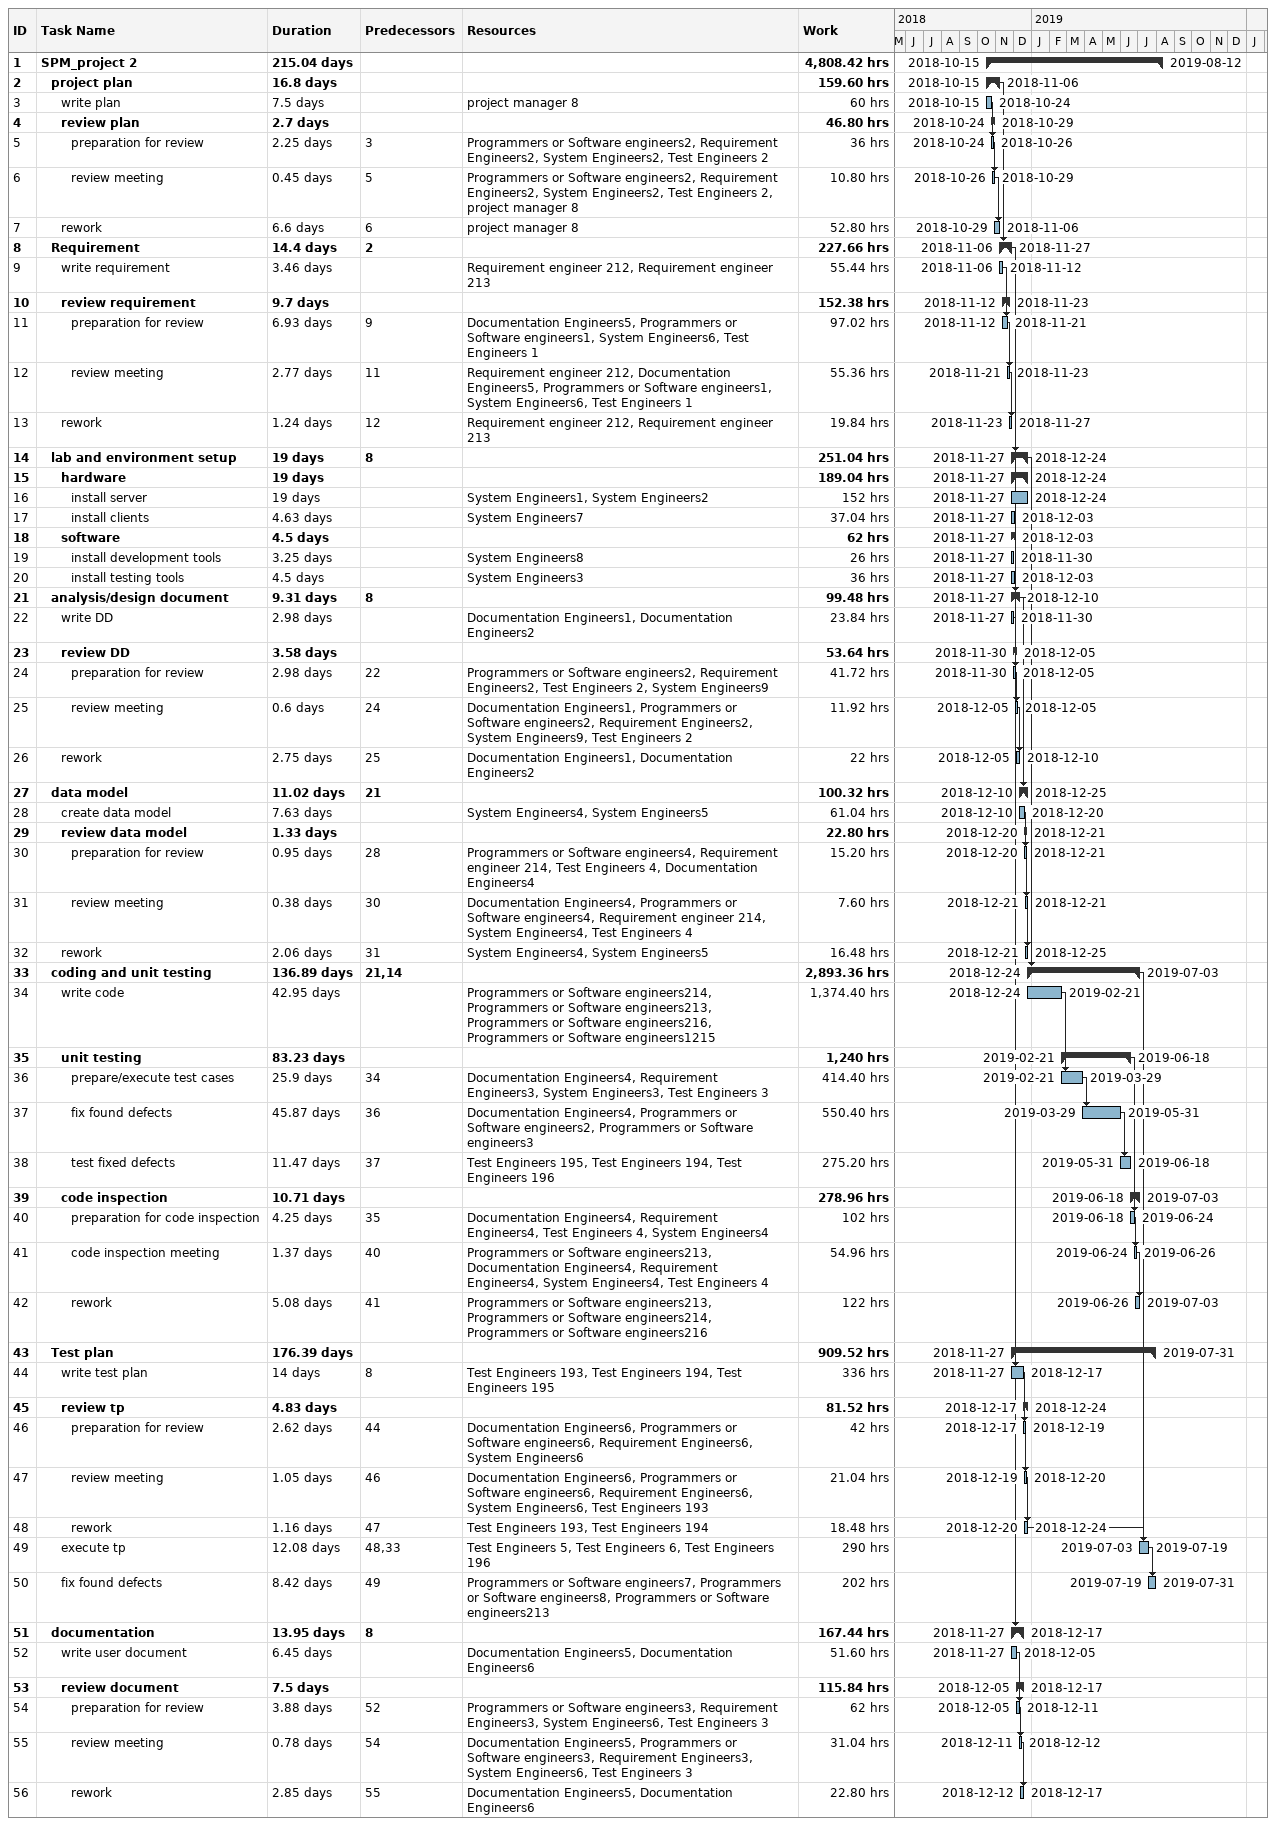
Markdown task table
| ID | Level | Task | Duration | Start | Finish | Predecessors | Resources | Work (h) |
|---|---|---|---|---|---|---|---|---|
| 1 | 1 | **SPM_project 2** | 215.04d | 2018-10-15 | 2019-08-12 |  |  | 4808.42 |
| 2 | 2 | **project plan** | 16.8d | 2018-10-15 | 2018-11-06 |  |  | 159.60 |
| 3 | 3 | write plan | 7.5d | 2018-10-15 | 2018-10-24 |  | project manager 8 | 60 |
| 4 | 3 | **review plan** | 2.7d | 2018-10-24 | 2018-10-29 |  |  | 46.80 |
| 5 | 4 | preparation for review | 2.25d | 2018-10-24 | 2018-10-26 | 3 | Programmers or Software engineers2, Requirement Engineers2, System Engineers2, Test Engineers 2 | 36 |
| 6 | 4 | review meeting | 0.45d | 2018-10-26 | 2018-10-29 | 5 | Programmers or Software engineers2, Requirement Engineers2, System Engineers2, Test Engineers 2, project manager 8 | 10.80 |
| 7 | 3 | rework | 6.6d | 2018-10-29 | 2018-11-06 | 6 | project manager 8 | 52.80 |
| 8 | 2 | **Requirement** | 14.4d | 2018-11-06 | 2018-11-27 | 2 |  | 227.66 |
| 9 | 3 | write requirement | 3.46d | 2018-11-06 | 2018-11-12 |  | Requirement engineer 212, Requirement engineer 213 | 55.44 |
| 10 | 3 | **review requirement** | 9.7d | 2018-11-12 | 2018-11-23 |  |  | 152.38 |
| 11 | 4 | preparation for review | 6.93d | 2018-11-12 | 2018-11-21 | 9 | Documentation Engineers5, Programmers or Software engineers1, System Engineers6, Test Engineers 1 | 97.02 |
| 12 | 4 | review meeting | 2.77d | 2018-11-21 | 2018-11-23 | 11 | Requirement engineer 212, Documentation Engineers5, Programmers or Software engineers1, System Engineers6, Test Engineers 1 | 55.36 |
| 13 | 3 | rework | 1.24d | 2018-11-23 | 2018-11-27 | 12 | Requirement engineer 212, Requirement engineer 213 | 19.84 |
| 14 | 2 | **lab and environment setup** | 19d | 2018-11-27 | 2018-12-24 | 8 |  | 251.04 |
| 15 | 3 | **hardware** | 19d | 2018-11-27 | 2018-12-24 |  |  | 189.04 |
| 16 | 4 | install server | 19d | 2018-11-27 | 2018-12-24 |  | System Engineers1, System Engineers2 | 152 |
| 17 | 4 | install clients | 4.63d | 2018-11-27 | 2018-12-03 |  | System Engineers7 | 37.04 |
| 18 | 3 | **software** | 4.5d | 2018-11-27 | 2018-12-03 |  |  | 62 |
| 19 | 4 | install development tools | 3.25d | 2018-11-27 | 2018-11-30 |  | System Engineers8 | 26 |
| 20 | 4 | install testing tools | 4.5d | 2018-11-27 | 2018-12-03 |  | System Engineers3 | 36 |
| 21 | 2 | **analysis/design document** | 9.31d | 2018-11-27 | 2018-12-10 | 8 |  | 99.48 |
| 22 | 3 | write DD | 2.98d | 2018-11-27 | 2018-11-30 |  | Documentation Engineers1, Documentation Engineers2 | 23.84 |
| 23 | 3 | **review DD** | 3.58d | 2018-11-30 | 2018-12-05 |  |  | 53.64 |
| 24 | 4 | preparation for review | 2.98d | 2018-11-30 | 2018-12-05 | 22 | Programmers or Software engineers2, Requirement Engineers2, Test Engineers 2, System Engineers9 | 41.72 |
| 25 | 4 | review meeting | 0.6d | 2018-12-05 | 2018-12-05 | 24 | Documentation Engineers1, Programmers or Software engineers2, Requirement Engineers2, System Engineers9, Test Engineers 2 | 11.92 |
| 26 | 3 | rework | 2.75d | 2018-12-05 | 2018-12-10 | 25 | Documentation Engineers1, Documentation Engineers2 | 22 |
| 27 | 2 | **data model** | 11.02d | 2018-12-10 | 2018-12-25 | 21 |  | 100.32 |
| 28 | 3 | create data model | 7.63d | 2018-12-10 | 2018-12-20 |  | System Engineers4, System Engineers5 | 61.04 |
| 29 | 3 | **review data model** | 1.33d | 2018-12-20 | 2018-12-21 |  |  | 22.80 |
| 30 | 4 | preparation for review | 0.95d | 2018-12-20 | 2018-12-21 | 28 | Programmers or Software engineers4, Requirement engineer 214, Test Engineers 4, Documentation Engineers4 | 15.20 |
| 31 | 4 | review meeting | 0.38d | 2018-12-21 | 2018-12-21 | 30 | Documentation Engineers4, Programmers or Software engineers4, Requirement engineer 214, System Engineers4, Test Engineers 4 | 7.60 |
| 32 | 3 | rework | 2.06d | 2018-12-21 | 2018-12-25 | 31 | System Engineers4, System Engineers5 | 16.48 |
| 33 | 2 | **coding and unit testing** | 136.89d | 2018-12-24 | 2019-07-03 | 21, 14 |  | 2893.36 |
| 34 | 3 | write code | 42.95d | 2018-12-24 | 2019-02-21 |  | Programmers or Software engineers214, Programmers or Software engineers213, Programmers or Software engineers216, Programmers or Software engineers1215 | 1374.40 |
| 35 | 3 | **unit testing** | 83.23d | 2019-02-21 | 2019-06-18 |  |  | 1240 |
| 36 | 4 | prepare/execute test cases | 25.9d | 2019-02-21 | 2019-03-29 | 34 | Documentation Engineers4, Requirement Engineers3, System Engineers3, Test Engineers 3 | 414.40 |
| 37 | 4 | fix found defects | 45.87d | 2019-03-29 | 2019-05-31 | 36 | Documentation Engineers4, Programmers or Software engineers2, Programmers or Software engineers3 | 550.40 |
| 38 | 4 | test fixed defects | 11.47d | 2019-05-31 | 2019-06-18 | 37 | Test Engineers 195, Test Engineers 194, Test Engineers 196 | 275.20 |
| 39 | 3 | **code inspection** | 10.71d | 2019-06-18 | 2019-07-03 |  |  | 278.96 |
| 40 | 4 | preparation for code inspection | 4.25d | 2019-06-18 | 2019-06-24 | 35 | Documentation Engineers4, Requirement Engineers4, Test Engineers 4, System Engineers4 | 102 |
| 41 | 4 | code inspection meeting | 1.37d | 2019-06-24 | 2019-06-26 | 40 | Programmers or Software engineers213, Documentation Engineers4, Requirement Engineers4, System Engineers4, Test Engineers 4 | 54.96 |
| 42 | 4 | rework | 5.08d | 2019-06-26 | 2019-07-03 | 41 | Programmers or Software engineers213, Programmers or Software engineers214, Programmers or Software engineers216 | 122 |
| 43 | 2 | **Test plan** | 176.39d | 2018-11-27 | 2019-07-31 |  |  | 909.52 |
| 44 | 3 | write test plan | 14d | 2018-11-27 | 2018-12-17 | 8 | Test Engineers 193, Test Engineers 194, Test Engineers 195 | 336 |
| 45 | 3 | **review tp** | 4.83d | 2018-12-17 | 2018-12-24 |  |  | 81.52 |
| 46 | 4 | preparation for review | 2.62d | 2018-12-17 | 2018-12-19 | 44 | Documentation Engineers6, Programmers or Software engineers6, Requirement Engineers6, System Engineers6 | 42 |
| 47 | 4 | review meeting | 1.05d | 2018-12-19 | 2018-12-20 | 46 | Documentation Engineers6, Programmers or Software engineers6, Requirement Engineers6, System Engineers6, Test Engineers 193 | 21.04 |
| 48 | 4 | rework | 1.16d | 2018-12-20 | 2018-12-24 | 47 | Test Engineers 193, Test Engineers 194 | 18.48 |
| 49 | 3 | execute tp | 12.08d | 2019-07-03 | 2019-07-19 | 48, 33 | Test Engineers 5, Test Engineers 6, Test Engineers 196 | 290 |
| 50 | 3 | fix found defects | 8.42d | 2019-07-19 | 2019-07-31 | 49 | Programmers or Software engineers7, Programmers or Software engineers8, Programmers or Software engineers213 | 202 |
| 51 | 2 | **documentation** | 13.95d | 2018-11-27 | 2018-12-17 | 8 |  | 167.44 |
| 52 | 3 | write user document | 6.45d | 2018-11-27 | 2018-12-05 |  | Documentation Engineers5, Documentation Engineers6 | 51.60 |
| 53 | 3 | **review document** | 7.5d | 2018-12-05 | 2018-12-17 |  |  | 115.84 |
| 54 | 4 | preparation for review | 3.88d | 2018-12-05 | 2018-12-11 | 52 | Programmers or Software engineers3, Requirement Engineers3, System Engineers6, Test Engineers 3 | 62 |
| 55 | 4 | review meeting | 0.78d | 2018-12-11 | 2018-12-12 | 54 | Documentation Engineers5, Programmers or Software engineers3, Requirement Engineers3, System Engineers6, Test Engineers 3 | 31.04 |
| 56 | 4 | rework | 2.85d | 2018-12-12 | 2018-12-17 | 55 | Documentation Engineers5, Documentation Engineers6 | 22.80 |
